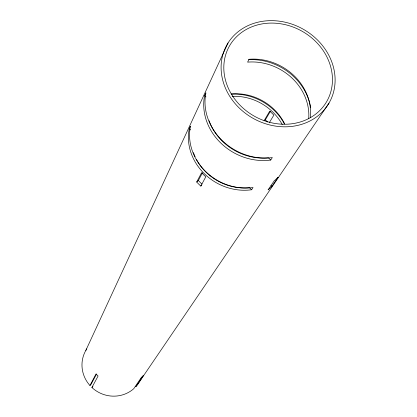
<?xml version="1.0" encoding="UTF-8"?>
<svg xmlns="http://www.w3.org/2000/svg" width="417" height="417" viewBox="0 0 417 417"><rect width="100%" height="100%" fill="white"/><g stroke="black" fill="none" stroke-linecap="round" stroke-linejoin="round"><path stroke-width="0.63" d="M85.824 350.436L228.073 42.915M251.623 189.751A52.287 46.657 29.5 0 1 189.292 128.655L190.428 126.205A52.511 46.819 29.5 0 0 253.041 187.546L251.623 189.751L249.481 187.65A49.821 44.457 29.5 0 1 196.527 159.591M270.737 160.039A55.325 48.794 29.5 0 1 204.622 95.597L205.899 92.855A55.576 48.966 29.5 0 0 272.327 157.574L270.737 160.039L268.465 157.824A52.719 46.49 29.5 0 1 209.089 120.711M196.699 182.01L201.625 172.659A52.172 46.579 29.5 0 0 205.821 176.787L200.822 186.071A51.249 45.917 29.5 0 1 196.699 182.01L198.367 180.498L202.443 172.779M86.788 348.862A31.098 30.019 29.5 0 0 89.936 385.501L96.035 373.945A32.25 31.004 29.5 0 0 98.073 376.025L91.902 387.508A31.098 30.019 29.5 0 0 133.748 388.722L141.441 377.349A32.25 31.004 29.5 0 0 143.458 375.409L135.697 386.84A31.098 30.019 29.5 0 0 141.149 378.652M96.535 374.023L90.984 384.51L89.936 385.501M264.065 120.774L269.731 111.136A49.712 44.379 29.5 0 1 273.844 115.123L269.382 122.572M264.54 120.591L265.332 119.877L270.388 111.297M271.874 186.357L278.103 177.183A52.172 46.579 29.5 0 1 274.23 180.801L268.058 189.923A51.249 45.917 29.5 0 0 271.874 186.357L271.008 185.513M140.06 380.862L329.008 103.098A58.771 51.135 29.5 0 0 274.871 20.751A58.771 51.135 29.5 0 0 230.419 97.354A58.771 51.135 29.5 0 0 329.008 103.098M91.902 387.508L92.949 386.512M200.822 186.071L201.651 185.315M204.622 95.597L205.967 96.911M189.292 128.655L190.564 129.895M231.284 94.179A52.287 46.657 29.5 0 1 284.457 123.964M195.083 156.698A49.821 44.457 29.5 0 1 193.42 152.565M232.676 96.343A49.821 44.457 29.5 0 1 282.226 124.516M231.466 93.95A50.035 44.609 29.5 0 1 284.618 123.781M308.726 118.459A52.719 46.49 29.5 0 0 247.604 62.133L249.048 59.282A52.959 46.657 29.5 0 1 310.279 117.714M248.595 59.714A55.325 48.794 29.5 0 1 308.325 98.62M308.538 99.215A55.325 48.794 29.5 0 1 310.717 107.789M265.332 119.877A51.249 45.917 29.5 0 1 267.625 122.009M202.005 184.126A48.836 43.754 29.5 0 1 198.367 180.498M232.681 96.139A55.998 48.721 29.5 0 0 326.626 101.675A55.998 48.721 29.5 0 0 275.1 23.185A55.998 48.721 29.5 0 0 232.681 96.139"/></g></svg>
